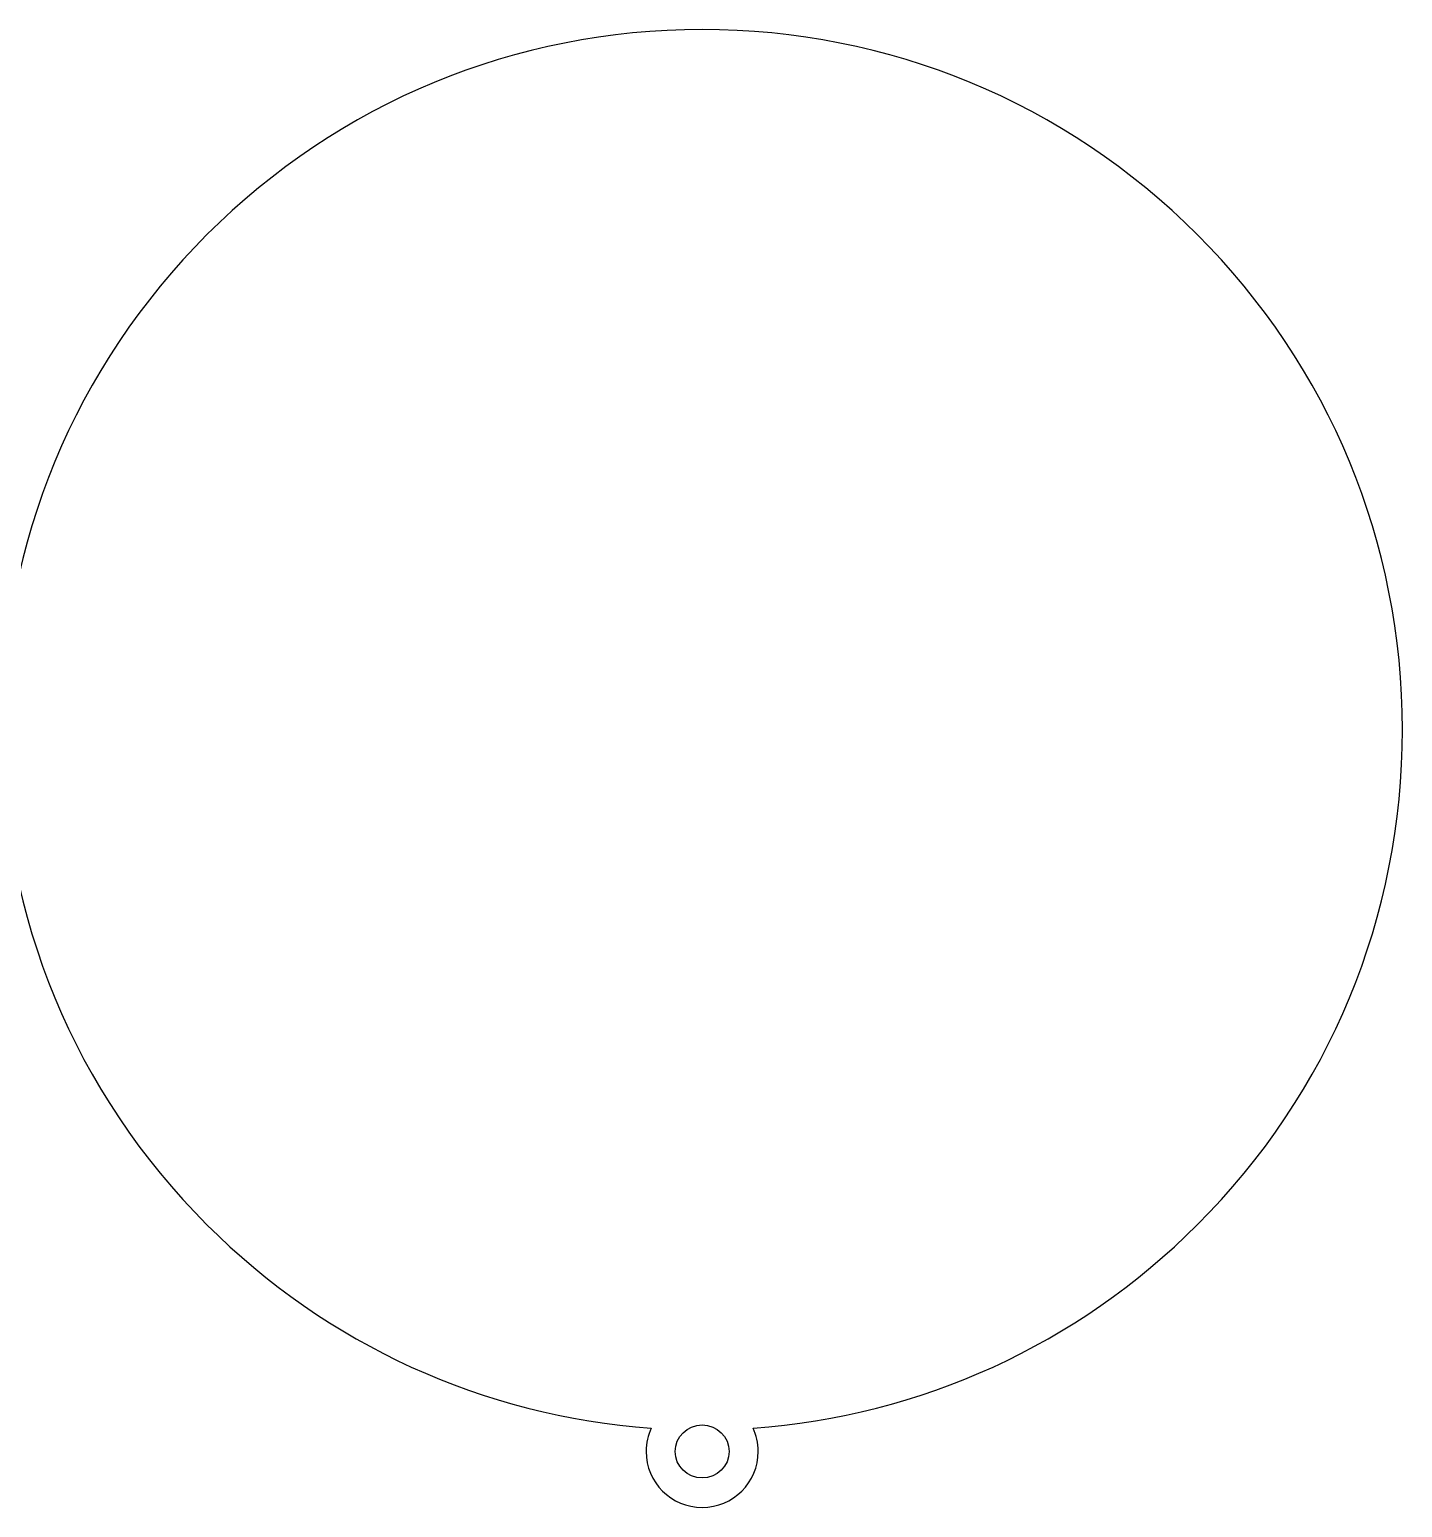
# Model space of a CAD drawing. Extents: x 0 to 2835, y 194 to 1700.
# Drawn here: x 2140 to 2835, y 194 to 942 of the extents above; entities that cross this region are included whole.
import ezdxf

# ---------------------------------------------------------------- set-up
doc = ezdxf.new("R2010")
doc.units = 0
doc.layers.add('H0105_Printing_Least_4', color=7, linetype='CONTINUOUS')

msp = doc.modelspace()

# ---------------------------------------------------------------- linework, layer by layer
at = {"layer": 'H0105_Printing_Least_4', "color": 1}
for points in [[(2230.263844, 336.758392)], [(2480.814838, 208.668395)]]:
    msp.add_lwpolyline(points, close=True, dxfattribs=at)
for points in [[(2480.814838, 941.637376), (2386.17184, 941.637376), (2297.190843, 904.783377), (2230.263844, 837.860379)], [(2731.363832, 837.860379), (2664.439833, 904.783377), (2575.459836, 941.637376), (2480.814838, 941.637376)], [(2230.263844, 837.860379), (2163.340846, 770.932381), (2126.483847, 681.950383), (2126.483847, 587.306385)], [(2835.145829, 587.306385), (2835.145829, 681.950383), (2798.28883, 770.932381), (2731.363832, 837.860379)], [(2126.483847, 587.306385), (2126.483847, 492.664388), (2163.340846, 403.68139), (2230.263844, 336.758392)], [(2731.363832, 336.758392), (2798.28883, 403.68139), (2835.145829, 492.664388), (2835.145829, 587.306385)], [(2230.263844, 336.758392), (2291.079843, 275.944393), (2370.108841, 239.964394), (2455.049839, 233.900394)], [(2506.578837, 233.900394), (2591.520835, 239.964394), (2670.549833, 275.944393), (2731.363832, 336.758392)], [(2455.049839, 233.900394), (2453.396839, 230.302394), (2452.467839, 226.302394), (2452.467839, 222.082394)], [(2467.141838, 222.082394), (2467.141838, 229.491394), (2473.262838, 235.497394), (2480.814838, 235.497394)], [(2480.814838, 235.497394), (2488.366838, 235.497394), (2494.487838, 229.491394), (2494.487838, 222.082394)], [(2509.160837, 222.082394), (2509.160837, 226.302394), (2508.231837, 230.302394), (2506.578837, 233.900394)], [(2452.467839, 222.082394), (2452.467839, 206.427395), (2465.158838, 193.736395), (2480.814838, 193.736395)], [(2480.814838, 208.668395), (2473.262838, 208.668395), (2467.141838, 214.674395), (2467.141838, 222.082394)], [(2494.487838, 222.082394), (2494.487838, 214.674395), (2488.366838, 208.668395), (2480.814838, 208.668395)], [(2480.814838, 193.736395), (2496.469838, 193.736395), (2509.160837, 206.427395), (2509.160837, 222.082394)]]:
    msp.add_open_spline(points, degree=3, dxfattribs=at)

doc.saveas('drawing.dxf')
